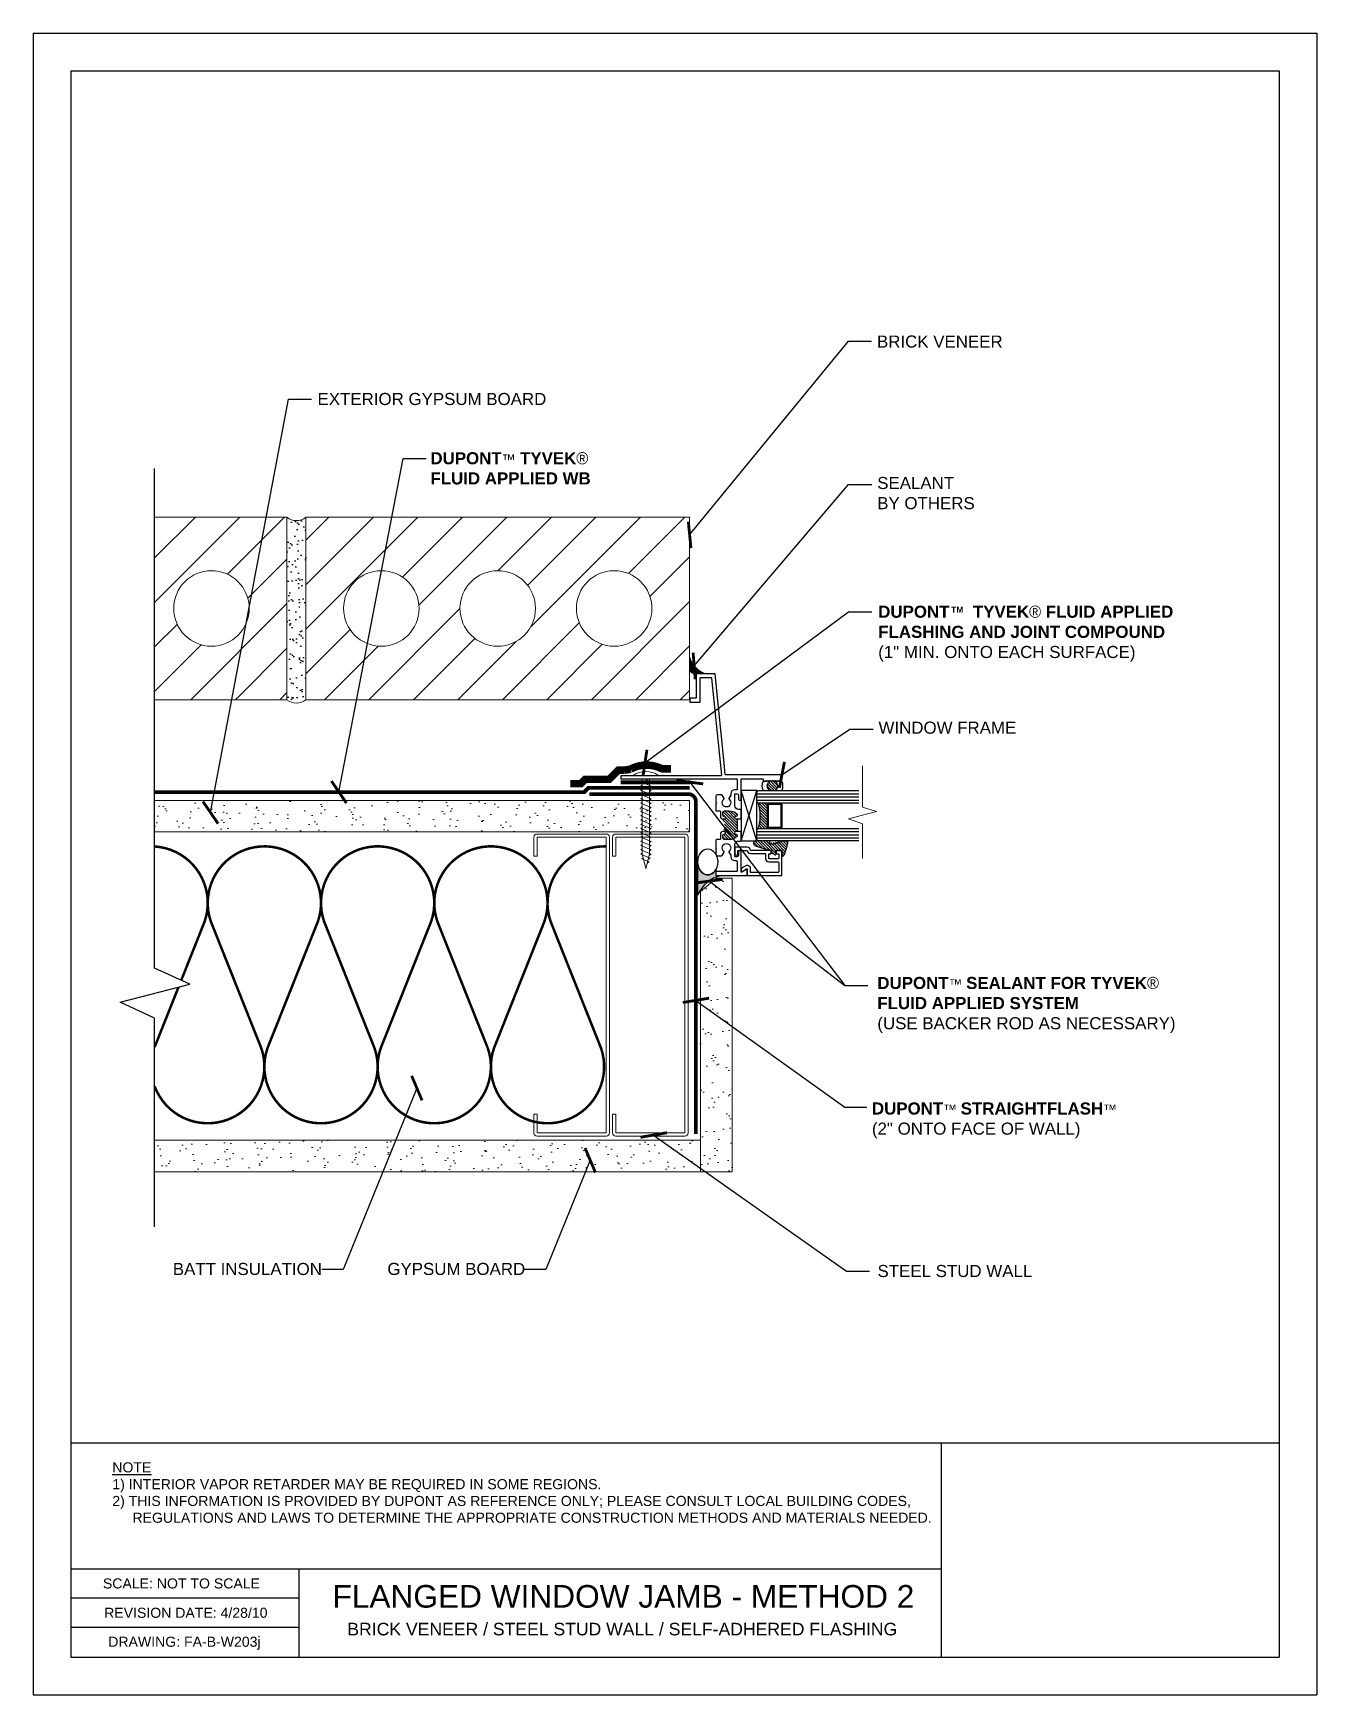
# Model space of a CAD drawing. Extents: x 431 to 456.5, y -313 to -280.
import ezdxf

# ---------------------------------------------------------------- set-up
doc = ezdxf.new("R2010")
doc.units = 0
doc.header["$LTSCALE"] = 1.5
doc.header["$MEASUREMENT"] = 0
doc.linetypes.add('DASHED2', pattern=[0.375, 0.25, -0.125])
doc.layers.get('0').update_dxf_attribs({"color": 8, "linetype": 'CONTINUOUS'})
for name, color, linetype in [('8x11-ttb$0$B', 5, 'CONTINUOUS'), ('CMU', 250, 'CONTINUOUS'), ('DuPont Self-Adhered Flashing', 252, 'CONTINUOUS'), ('Flanged Window', 250, 'CONTINUOUS'), ('INSULATION', 241, 'CONTINUOUS'), ('SEALANT', 250, 'CONTINUOUS'), ('STRUCTURE', 250, 'CONTINUOUS'), ('TEXT', 7, 'CONTINUOUS'), ('Tyvek FA Flashing and Joint Treatment', 150, 'DASHED2'), ('Tyvek FA WB', 10, 'DASHED2')]:
    doc.layers.add(name, color=color, linetype=linetype)
for name, color, linetype, lineweight in [('A-Fasteners', 8, 'CONTINUOUS', 9), ('A-Sealant', 250, 'CONTINUOUS', 15), ('brick', 250, 'CONTINUOUS', 5), ('Gyp Board', 250, 'CONTINUOUS', 20), ('Metal Stud', 250, 'CONTINUOUS', 18)]:
    doc.layers.add(name, color=color, linetype=linetype, lineweight=lineweight)
doc.layers.add('VIEWPORT', color=7, linetype='CONTINUOUS', plot=False)
doc.styles.add('DETAILS', font='sanss___.ttf', dxfattribs={"height": 1})
doc.dimstyles.new('ARCH_1_1-2_IN', dxfattribs={"dimscale": 0, "dimtxt": 0.09375, "dimasz": 0.09375, "dimexe": 0.0625, "dimexo": 0.0625, "dimgap": 0.0625, "dimtad": 1, "dimdec": 4, "dimlfac": 8, "dimzin": 3, "dimdsep": 46, "dimlunit": 4, "dimtxsty": 'Standard', "dimblk1": 'ARCHTICK', "dimblk2": 'ARCHTICK', "dimsah": 1, "dimcen": 0.0625, "dimdle": 0.0625, "dimclrd": 256, "dimclre": 256, "dimclrt": 256, "dimadec": 0, "dimazin": 0, "dimtfac": 1, "dimtdec": 4, "dimtmove": 0, "dimatfit": 3, "dimldrblk": 'ARCHTICK', "dimfxl": 1, "dimfrac": 2, "dimtolj": 1, "dimtzin": 0, "dimlwd": -1, "dimlwe": -1, "dimarcsym": 0})
pattern_1 = [(315, (440.0148717457176, -283.3892018283605), (0.02762135864009952, 0.02762135864009951), [])]

# ---------------------------------------------------------------- blocks, each defined once
blk = doc.blocks.new('*X1')
at = {"color": 0}
for p, q in [((0.140625, 0.34375), (0.140625, 0.34375)), ((0.15625, 0.375), (0.15625, 0.375)), ((0.171875, 0.34375), (0.171875, 0.34375)), ((0.1875, 0.375), (0.1875, 0.375)), ((0.203125, 0.34375), (0.203125, 0.34375)), ((0.21875, 0.375), (0.21875, 0.375)), ((0.234375, 0.34375), (0.234375, 0.34375)), ((0.25, 0.375), (0.25, 0.375)), ((0.265625, 0.34375), (0.265625, 0.34375)), ((0.28125, 0.375), (0.28125, 0.375)), ((0.296875, 0.34375), (0.296875, 0.34375)), ((0.3125, 0.375), (0.3125, 0.375)), ((0.140625, 0.28125), (0.140625, 0.28125)), ((0.140625, 0.09375), (0.140625, 0.09375)), ((0.140625, 0.03125), (0.140625, 0.03125)), ((0.15625, 0.3125), (0.15625, 0.3125)), ((0.15625, 0.0625), (0.15625, 0.0625)), ((0.15625, 0), (0.15625, 0)), ((0.171875, 0.03125), (0.171875, 0.03125)), ((0.1875, 0.3125), (0.1875, 0.3125)), ((0.1875, 0.0625), (0.1875, 0.0625)), ((0.1875, 0), (0.1875, 0)), ((0.203125, 0.03125), (0.203125, 0.03125)), ((0.21875, 0.3125), (0.21875, 0.3125)), ((0.21875, 0.0625), (0.21875, 0.0625)), ((0.21875, 0), (0.21875, 0)), ((0.234375, 0.03125), (0.234375, 0.03125)), ((0.25, 0.3125), (0.25, 0.3125)), ((0.25, 0.0625), (0.25, 0.0625)), ((0.25, 0), (0.25, 0)), ((0.265625, 0.03125), (0.265625, 0.03125)), ((0.28125, 0.3125), (0.28125, 0.3125)), ((0.28125, 0.0625), (0.28125, 0.0625)), ((0.28125, 0), (0.28125, 0)), ((0.296875, 0.28125), (0.296875, 0.28125)), ((0.296875, 0.09375), (0.296875, 0.09375)), ((0.296875, 0.03125), (0.296875, 0.03125)), ((0.3125, 0.3125), (0.3125, 0.3125)), ((0.3125, 0.25), (0.3125, 0.25)), ((0.3125, 0.125), (0.3125, 0.125)), ((0.3125, 0.0625), (0.3125, 0.0625)), ((0.3125, 0), (0.3125, 0))]:
    blk.add_line(p, q, dxfattribs=at)
blk = doc.blocks.new('_ArchTick')
at = {"color": 0, "linetype": 'ByBlock', "const_width": 0.15}
blk.add_lwpolyline([(-0.5, -0.5), (0.5, 0.5)], dxfattribs=at)
blk = doc.blocks.new('Revsion Date')
at = {"layer": 'TEXT', "insert": (0.000131622949083976, 0.2031688605532622, 2.979996827461446e-09), "char_height": 0.2, "width": 16.26451670448571, "attachment_point": 1, "style": 'DETAILS'}
blk.add_mtext('\\pi-0.033334,l0.033334,t0.1;REVISION DATE: 4/28/10', dxfattribs=at)

msp = doc.modelspace()

# ---------------------------------------------------------------- hatches: boundary and pattern name
at = {"layer": 'brick'}
h = msp.add_hatch(dxfattribs=at)
h.set_pattern_fill('_USER', color=256, scale=0.625, angle=45, style=0, pattern_type=0)
h.set_pattern_definition([(45, (327.7296564125932, -92.91536334837906), (-0.4419417382415922, 0.4419417382415922), [])])
h.paths.add_polyline_path([(443.9953514776073, -293.2651419476995), (443.9953514776073, -289.6401419476995), (436.3703514776073, -289.6401419476995), (436.3703514776073, -293.2651419476995)])
h.paths.add_polyline_path([(441.7453514776073, -291.4526419476995, -1), (443.2453514776073, -291.4526419476995, -1)], flags=16)
h.paths.add_polyline_path([(439.4328514776073, -291.4526419476995, -1), (440.9328514776073, -291.4526419476995, -1)], flags=16)
h.paths.add_polyline_path([(437.1203514776073, -291.4526419476995, -1), (438.6203514776073, -291.4526419476995, -1)], flags=16)
h.paths.add_polyline_path([(433.7453514776073, -291.4526419476996, -1), (435.2453514776073, -291.4526419476996, -1)], flags=16)
h.paths.add_polyline_path([(433.3668345524438, -289.6401419476995), (433.3668345524438, -293.2651419476995), (435.9953514776073, -293.2651419476995), (435.9953514776073, -289.6401419476995)])
at = {"layer": 'CMU'}
h = msp.add_hatch(dxfattribs=at)
h.set_pattern_fill('AR-SAND', color=256, scale=0.15, style=0)
h.set_pattern_definition([(37.50000000000001, (489.2911590799567, -208.5551270921221), (-0.009449003716441223, 0.2890235653519738), [0, -0.228, 0, -0.255, 0, -0.24375]), (7.499999999999999, (489.2911590799567, -208.5551270921221), (0.2654665057901591, 0.423321909784461), [0, -0.123, 0, -0.2055, 0, -0.07875]), (327.5, (489.1066590799567, -208.5551270921221), (0.4671212792627242, 0.0008488580305446746), [0, -0.075, 0, -0.27, 0, -0.3525]), (317.5, (489.1066590799567, -208.5551270921221), (0.450918990685844, 0.1316513347401374), [0, -0.0375, 0, -0.177, 0, -0.2025])])
h.paths.add_polyline_path([(435.9953514776073, -293.2651419476997, 0.3636398934486965), (436.3703514776073, -293.2651419476992), (436.3703514776073, -289.6401419476992, -0.3636398934486965), (435.9953514776073, -289.6401419476997)])
at = {"layer": 'Flanged Window'}
h = msp.add_hatch(dxfattribs=at)
h.set_pattern_fill('ANSI31', color=256, scale=0.3125, angle=-90.00000000000001, style=0)
h.set_pattern_definition(pattern_1)
h.paths.add_polyline_path([(445.5906348501923, -294.8837383555301, 0.5994849690439422), (445.5906348501923, -295.0712383555301), (445.690817372217, -295.0712383555301, 0.5994849690439855), (445.690817372217, -294.8837383555301)])
h = msp.add_hatch(dxfattribs=at)
h.set_pattern_fill('ANSI31', color=256, scale=0.3125, angle=-90.00000000000001, style=0)
h.set_pattern_definition(pattern_1)
h.paths.add_polyline_path([(445.359383467554, -295.8212383555301, 0.1532661169364064), (445.359383467554, -295.3212383555301), (445.5626341380568, -295.3212383555301, 0.4142135623730951), (445.5426341380568, -295.34123835553), (445.5426341380568, -295.80123835553, 0.4142135623730951), (445.5626341380568, -295.8212383555301)])
h = msp.add_hatch(dxfattribs=at)
h.set_pattern_fill('ANSI31', color=256, scale=0.3125, angle=-90.00000000000001, style=0)
h.set_pattern_definition(pattern_1)
h.paths.add_polyline_path([(444.773342691113, -295.47373835553), (444.6882661104499, -295.47373835553, 0.4142135623730782), (444.6572661104499, -295.50473835553), (444.6572661104499, -295.5351783106867), (444.6572661104499, -295.5587385314717, 0.4134367706477985), (444.682199789002, -295.5837384435009, -0.4134367706477768), (444.707133467554, -295.60873835553, -0.4142135623730014), (444.682133467554, -295.6337383555301), (444.645133467554, -295.6337383555301, -0.0235299427076355), (444.6404352883328, -295.6335171372749, -0.3828738555299172), (444.6404352883328, -295.8839595737852, -0.02352994270754205), (444.645133467554, -295.8837383555301), (444.682133467554, -295.8837383555301, -0.414213562373142), (444.707133467554, -295.9087383555301, -0.4134367706478139), (444.682199789002, -295.9337382675592, 0.4134367706477617), (444.6572661104499, -295.9587381795884), (444.6572661104499, -296.01273835553, 0.4142135623731245), (444.6882661104499, -296.0437383555301), (444.7733426911131, -296.0437383555301, 0.1770594805052711), (444.934583083239, -295.9847921069904, 0.2209495453946134), (444.938133467554, -295.977149956932), (444.938133467554, -295.95873835553, 0.4142135623731367), (444.913133467554, -295.9337383555301, -0.4142135623730951), (444.888133467554, -295.9087383555301, -0.4142135623731262), (444.913133467554, -295.8837383555301), (444.938133467554, -295.8837383555301), (444.938133467554, -295.6337383555301), (444.913133467554, -295.6337383555301, -0.4142135623732721), (444.888133467554, -295.60873835553, -0.4142135623730742), (444.913133467554, -295.58373835553, 0.4142135623731161), (444.938133467554, -295.5587383555301), (444.938133467554, -295.5403267541282, 0.2209495453946811), (444.934583083239, -295.5326846040697, 0.1770594805052991)])
h = msp.add_hatch(dxfattribs=at)
h.set_pattern_fill('ANSI31', color=256, scale=0.3125, angle=-90.00000000000001, style=0)
h.set_pattern_definition(pattern_1)
edge = h.paths.add_edge_path()
edge.add_ellipse((445.6956475785345, -296.1028452468615), major_axis=(-0.1394281120501379, -0.03159978577966091), ratio=0.1315504041792656, start_angle=43.23255510832654, end_angle=180.0222035758548)
edge.add_arc((445.5955229698013, -296.1226807930391), 0.01581211163489992, 131.5153182105293, 277.1039484910742, ccw=False)
edge.add_arc((445.569745834349, -296.0940031559282), 0.02274858542222976, 312.2539258486913, 394.0602292989347)
edge.add_arc((445.5739244450517, -296.0866482925696), 0.01562499999999937, 20.16295508255612, 80.38761896200008)
edge.add_line((445.5765335357796, -296.0712426679288), (445.3041748022106, -296.0712426679288))
edge.add_line((445.3041748022106, -296.0712426679288), (445.2974051374348, -296.0719185019324))
edge.add_ellipse((445.2985371837681, -296.1176069530235), major_axis=(-0.001132046333257507, 0.04568845109110958), ratio=0.6211639215728223, start_angle=-2.228932720769633e-11, end_angle=153.240306021906)
edge.add_line((445.2867699018676, -296.1587189072208), (445.5026828699289, -296.2353217356608))
edge.add_ellipse((445.5265977630227, -296.2262838963474), major_axis=(-0.04675090711238047, 0.008507034838835905), ratio=0.3124151545627992, start_angle=62.54228582398135, end_angle=105.8208557421258)
edge.add_line((445.5367864363772, -296.2426555843389), (445.6129152002659, -296.2590267998029))
edge.add_arc((445.563484137493, -296.2975324182695), 0.0626586994786155, 0.4556110642818112, 37.9177399520741, ccw=False)
edge.add_arc((445.6461734884762, -296.2944433343988), 0.02019947474510423, 187.3691930734962, 230.7733178533416)
edge.add_line((445.6333995402377, -296.3100908590075), (445.6954884826068, -296.3494294543754))
edge.add_arc((445.6954884826069, -296.3338044543754), 0.01562499999999938, 270.0000000000065, 368.9185654660081)
edge.add_line((445.7109245714089, -296.3313821027295), (445.6995247470851, -296.2587383555301))
edge.add_line((445.6995247470851, -296.2587383555301), (445.8295125231189, -296.2587383555301))
edge.add_line((445.829512523119, -296.2587383555301), (445.8295125231188, -296.3601477174066))
edge.add_arc((445.8451375231188, -296.3601477174066), 0.01562500000000029, 179.9999999999153, 322.8133697693374)
edge.add_ellipse((445.8983297881633, -296.220415014835), major_axis=(-0.04074428102226008, -0.1491766593049794), ratio=0.0914005455359898, start_angle=-1.017777498068325e-12, end_angle=179.999999999999)
edge.add_line((445.9390740691855, -296.0712383555301), (445.8350740691855, -296.0712383555301))
at = {"layer": 'Gyp Board'}
h = msp.add_hatch(dxfattribs=at)
h.set_pattern_fill('AR-SAND,_O', color=256, scale=0.25, angle=90)
h.set_pattern_definition([(52.49999999999999, (-118.97298343527, -2077.414916806772), (0.4817059422532897, -0.01574833952740207), [0, -0.38, 0, -0.425, 0, -0.40625]), (82.49999999999999, (-118.97298343527, -2077.414916806772), (0.7055365163074351, 0.4424441763169317), [0, -0.205, 0, -0.3425, 0, -0.13125]), (122.5, (-118.97298343527, -2077.722416806771), (0.001414763384241117, 0.7785354654378738), [0, -0.125, 0, -0.45, 0, -0.5875]), (132.5, (-118.97298343527, -2077.722416806771), (0.2194188912335623, 0.7515316511430734), [0, -0.0625, 0, -0.295, 0, -0.3375])])
edge = h.paths.add_edge_path()
edge.add_line((433.3668345524438, -295.2651419476995), (443.9953514776073, -295.2651419476996))
edge.add_line((443.9953514776073, -295.2651419476996), (443.9953514776073, -295.8901419476996))
edge.add_line((443.9953514776073, -295.8901419476996), (433.3668345524438, -295.8901419476995))
h = msp.add_hatch(dxfattribs=at)
h.set_pattern_fill('AR-SAND,_O', color=256, scale=0.25, angle=-1.272221872585407e-14)
h.set_pattern_definition([(37.49999999999999, (0, -315.0262882747649), (-0.01574833952740193, 0.4817059422532897), [0, -0.38, 0, -0.425, 0, -0.40625]), (7.499999999999987, (0, -315.0262882747649), (0.4424441763169319, 0.705536516307435), [0, -0.205, 0, -0.3425, 0, -0.13125]), (327.5, (-0.3075, -315.0262882747649), (0.7785354654378738, 0.001414763384240952), [0, -0.125, 0, -0.45, 0, -0.5875]), (317.5, (-0.3075, -315.0262882747649), (0.7515316511430733, 0.2194188912335621), [0, -0.0625, 0, -0.295, 0, -0.3375])])
h.paths.add_polyline_path([(444.2141014776065, -302.6401419476996), (444.8391014776064, -302.6401419476996), (444.8391014776064, -296.8077117036309), (444.5316034648476, -296.8077117036309), (444.2141014776064, -297.0767184677724)])
h = msp.add_hatch(dxfattribs=at)
h.set_pattern_fill('AR-SAND,_O', color=256, scale=0.25, angle=90)
h.set_pattern_definition([(307.5, (-118.9104834352697, 1479.509632911372), (0.4817059422532897, 0.01574833952740201), [0, -0.3799999999999987, 0, -0.4249999999999987, 0, -0.4062499999999987]), (277.5, (-118.9104834352697, 1479.509632911372), (0.7055365163074351, -0.4424441763169318), [0, -0.205, 0, -0.3425, 0, -0.13125]), (237.5, (-118.9104834352697, 1479.817132911372), (0.001414763384241021, -0.7785354654378738), [0, -0.1249999999999999, 0, -0.4499999999999998, 0, -0.5874999999999996]), (227.5, (-118.9104834352697, 1479.817132911372), (0.2194188912335622, -0.7515316511430734), [0, -0.0625, 0, -0.295, 0, -0.3375])])
edge = h.paths.add_edge_path()
edge.add_line((433.3668342658086, -302.6401419476994), (444.2141014776065, -302.6401419476996))
edge.add_line((444.2141014776065, -302.6401419476996), (444.2141014776064, -302.0151419476996))
edge.add_line((444.2141014776064, -302.0151419476996), (433.3668337190025, -302.0151419476994))
at = {"layer": 'SEALANT', "linetype": 'Continuous'}
msp.add_hatch(color=256, dxfattribs=at).paths.add_polyline_path([(444.0016195922406, -292.4227554023018), (444.0016195922406, -292.7122712364391), (444.0395696978296, -292.7489807670617), (444.3159753966316, -292.7489807670617, -0.2624934133142667)])
h = msp.add_hatch(color=256, dxfattribs=at)
edge = h.paths.add_edge_path()
edge.add_arc((444.7587358226056, -297.3913602564442), 0.6479726620635412, 102.496413284636, 157.693408021942)
edge.add_line((444.159253510981, -297.1454140655183), (444.1590892860031, -296.532244914028))
edge.add_arc((444.4467573227103, -296.4913874070227), 0.2905550468011815, 188.0836561019345, 233.921767275749)
edge.add_arc((444.3533374149316, -296.567389565552), 0.1768089346827076, 243.9361917309574, 336.1224188681145)
edge.add_line((444.5150136990546, -296.6389589621949), (444.516133467554, -296.7587383555301))
edge.add_line((444.516133467554, -296.7587383555301), (444.6185284716375, -296.7587383555301))

# ---------------------------------------------------------------- linework, layer by layer
at = {"layer": '8x11-ttb$0$B', "color": 7}
for p, q in [((431.704338062636, -280.7784869836718, 2.979996827461446e-09), (431.704338062636, -312.2784869836718, 2.979996827461446e-09)), ((431.704338062636, -280.7784869836718, 2.979996827461446e-09), (455.704338062636, -280.7784869836718, 2.979996827461446e-09)), ((455.704338062636, -280.7784869836718, 2.979996827461446e-09), (455.704338062636, -312.2784869836718, 2.979996827461446e-09)), ((431.704338062636, -310.5278207188284, 2.979996827461446e-09), (448.992885075475, -310.5278207188284, 2.979996827461446e-09)), ((431.704338062636, -312.2784869836718, 2.979996827461446e-09), (455.704338062636, -312.2784869836718, 2.979996827461446e-09))]:
    msp.add_line(p, q, dxfattribs=at)
at = {"layer": '8x11-ttb$0$B', "color": 7, "elevation": 2.979996827461446e-09}
for points in [[(455.704338062636, -308.0331666704011), (431.704338062636, -308.0331666704011)], [(448.992885075475, -308.0331666704011), (448.992885075475, -312.2784869836718)], [(436.2308883413559, -310.5278207188284), (436.2308883413559, -312.2784869836718)], [(436.2308883413559, -311.1114207188284), (431.704338062636, -311.1114207188284)], [(436.2308883413559, -311.6950207188283), (431.704338062636, -311.6950207188283)]]:
    msp.add_lwpolyline(points, dxfattribs=at)
at = {"layer": 'A-Fasteners'}
for p, q in [((443.0250812442891, -294.8976337605113), (443.054347601711, -294.8779194050426)), ((443.0250812442891, -294.8976337605113), (443.2298236759298, -294.9820072346324)), ((443.0250812442891, -294.9820072346324), (443.054347601711, -294.9623005085582)), ((443.0250812442891, -294.9820072346324), (443.2298236759298, -295.0663807087535)), ((443.0547901065938, -296.3341495686168), (443.0547901065934, -294.83673835553)), ((443.0820536164236, -294.83673835553), (443.2298236759298, -294.8976337605113)), ((443.2001605899919, -294.83673835553), (443.2001605899923, -296.3341495686168)), ((443.2005573185079, -294.9173862629527), (443.2298236759298, -294.8976337605113)), ((443.2005573185079, -295.0017597370738), (443.2298236759298, -294.9820072346324)), ((443.0250812442891, -295.0663807087535), (443.054347601711, -295.0466739826793)), ((443.0250812442891, -295.0663807087535), (443.2298236759298, -295.1507618122691)), ((443.0250812442891, -295.1507618122691), (443.054347601711, -295.1310474568004)), ((443.0250812442891, -295.1507618122691), (443.2298236759298, -295.2351276569957)), ((443.0250812442891, -295.2351429157848), (443.054347601711, -295.215428560316)), ((443.0250812442891, -295.2351429157848), (443.2298236759298, -295.3195087605113)), ((443.0250812442891, -295.3195240193004), (443.054347601711, -295.2998096638316)), ((443.0250812442891, -295.3195240193004), (443.2298236759298, -295.403889864027)), ((443.2005573185079, -295.0861332111949), (443.2298236759298, -295.0663807087535)), ((443.2005573185079, -295.170506685316), (443.2298236759298, -295.1507541828746)), ((443.2005573185079, -295.2548877888316), (443.2298236759298, -295.2351276569957)), ((443.2005573185079, -295.3392612629527), (443.2298236759298, -295.3195087605113)), ((443.0250812442891, -295.403889864027), (443.054347601711, -295.3841755085582)), ((443.0250812442891, -295.403889864027), (443.2298236759298, -295.488263338148)), ((443.0250812442891, -295.488263338148), (443.054347601711, -295.4685489826793)), ((443.0250812442891, -295.488263338148), (443.2298236759298, -295.5726368122691)), ((443.0250812442891, -295.5726368122691), (443.054347601711, -295.5529224568004)), ((443.0250812442891, -295.5726368122691), (443.2298236759298, -295.6570102863902)), ((443.0250812442891, -295.6570102863902), (443.054347601711, -295.637303560316)), ((443.0250812442891, -295.6570102863902), (443.2298236759298, -295.7413837605113)), ((443.2005573185079, -295.4236423664684), (443.2298236759298, -295.403889864027)), ((443.2005573185079, -295.5080158405895), (443.2298236759298, -295.488263338148)), ((443.2005573185079, -295.5923893147105), (443.2298236759298, -295.5726368122691)), ((443.2005573185079, -295.6767627888316), (443.2298236759298, -295.6570102863902)), ((443.0250812442891, -295.7413837605113), (443.054347601711, -295.7216770344371)), ((443.0250812442891, -295.7413837605113), (443.2298236759298, -295.825764864027)), ((443.0250812442891, -295.825764864027), (443.054347601711, -295.8060505085582)), ((443.0250812442891, -295.825764864027), (443.2298236759298, -295.9101307087535)), ((443.0250812442891, -295.9101459675426), (443.054347601711, -295.8904316120738)), ((443.0250812442891, -295.9101459675426), (443.2298236759298, -295.9945118122691)), ((443.0250812442891, -295.9945270710582), (443.054347601711, -295.9748127155895)), ((443.0250812442891, -295.9945270710582), (443.2298236759298, -296.0788929157848)), ((443.2005573185079, -295.7611438923473), (443.2298236759298, -295.7413837605113)), ((443.2005573185079, -295.8455173664684), (443.2298236759298, -295.825764864027)), ((443.2005573185079, -295.9298908405895), (443.2298236759298, -295.9101307087535)), ((443.2005573185079, -296.0142719441051), (443.2298236759298, -295.9945118122691)), ((443.0250812442891, -296.0789081745738), (443.054347601711, -296.0591938191051)), ((443.0250812442891, -296.0789081745738), (443.2298236759298, -296.1632740193004)), ((443.0250812442891, -296.1632892780895), (443.054347601711, -296.1435749226207)), ((443.0250812442891, -296.1632892780895), (443.2298236759298, -296.247655122816)), ((443.0250812442891, -296.2476703816051), (443.054347601711, -296.2279560261363)), ((443.0250812442891, -296.2476703816051), (443.2298236759298, -296.3320362263316)), ((443.0250812442891, -296.3320514851207), (443.054347601711, -296.312337129652)), ((443.0250812442891, -296.3320514851207), (443.213486869406, -296.4096856110166)), ((443.0547901065938, -296.3341495686168), (443.127475348293, -296.6158404403322)), ((443.127475348293, -296.6158404403322), (443.2001605899923, -296.3341495686168)), ((443.1945627973186, -296.3558437538611), (443.2298236759298, -296.3320362263316)), ((443.2005573185079, -296.0986454182262), (443.2298236759298, -296.0788929157848)), ((443.2005573185079, -296.1830341511363), (443.2298236759298, -296.1632740193004)), ((443.2005573185079, -296.267415254652), (443.2298236759298, -296.247655122816)), ((443.0450023135664, -296.4246412331463), (443.0742686709883, -296.4049268776776)), ((443.0450023135664, -296.4246412331463), (443.1934115377687, -296.4857945049166)), ((443.1536710051797, -296.5126266163361), (443.1934115377687, -296.4857945049166)), ((443.173746336817, -296.4365177224361), (443.213486869406, -296.4096856110166))]:
    msp.add_line(p, q, dxfattribs=at)
msp.add_lwpolyline([(442.8749347599141, -294.7681769360956), (443.3749347599141, -294.7681769360956)], dxfattribs=at)
msp.add_arc((443.1249347599141, -295.1337338853822), 0.4428677942363103, 55.63224524558714, 124.3677547544128, dxfattribs=at)
at = {"layer": 'A-Sealant'}
for p, q in [((447.4309954847753, -294.5794122240097), (447.4309954847753, -295.3994928633748)), ((447.7100589945011, -295.4829356636586), (447.1519319750495, -295.6307850033634)), ((447.1519319750495, -295.6307850033634), (447.4309954847753, -295.731610234872)), ((447.4309954847753, -295.3994928633748), (447.7100589945011, -295.4829356636586)), ((447.4309954847753, -295.731610234872), (447.4309954847753, -296.4193145121308))]:
    msp.add_line(p, q, dxfattribs=at)
msp.add_arc((444.4480881117326, -292.307103173897), 0.4612044848355011, 194.5225655616657, 253.354368913411, dxfattribs=at)
at = {"layer": 'brick', "linetype": 'Continuous', "elevation": 2.979996827461446e-09}
msp.add_lwpolyline([(433.3668345524438, -289.6401419476995), (435.9953514776073, -289.6401419476995), (435.9953514776073, -293.2651419476995), (433.3668345524438, -293.2651419476995)], dxfattribs=at)
msp.add_lwpolyline([(443.9953514776073, -289.6401419476995), (436.3703514776073, -289.6401419476995), (436.3703514776073, -293.2651419476995), (443.9953514776073, -293.2651419476995)], close=True, dxfattribs=at)
at = {"layer": 'brick', "linetype": 'Continuous'}
for centre in [(434.4953514776073, -291.4526419476996, 2.979996827461526e-09), (437.8703514776073, -291.4526419476995, 2.979996827461486e-09), (440.1828514776073, -291.4526419476995, 2.979996827461486e-09), (442.4953514776073, -291.4526419476995, 2.979996827461486e-09)]:
    msp.add_circle(centre, 0.75, dxfattribs=at)
for centre in [(436.1828514776071, -289.4164231902678, 2.979996827461486e-09), (436.1828514776071, -293.0414231902678, 2.979996827461486e-09)]:
    msp.add_arc(centre, 0.2919012374533256, 230.0334297092278, 309.9665702907722, dxfattribs=at)
at = {"layer": 'DuPont Self-Adhered Flashing', "const_width": 0.075, "elevation": 2.979996827461446e-09}
msp.add_lwpolyline([(444.1198382635197, -301.8901419476996), (444.1198382635197, -295.2906551617857, 0.4142135623730125), (443.9698382635197, -295.1406551617857), (442.0019222009112, -295.1406551617851)], format="xyb", dxfattribs=at)
at = {"layer": 'Flanged Window'}
for p, q in [((445.328133467554, -295.1337383555301), (447.359383467554, -295.1337383555301)), ((445.328133467554, -295.1962383555301), (447.359383467554, -295.1962383555301)), ((445.328133467554, -295.2587383555301), (447.359383467554, -295.2587383555301)), ((445.328133467554, -295.8837383555301), (447.359383467554, -295.8837383555301)), ((445.328133467554, -295.9462383555301), (447.359383467554, -295.9462383555301)), ((445.328133467554, -296.0087383555301), (447.359383467554, -296.0087383555301))]:
    msp.add_line(p, q, dxfattribs=at)
for points in [[(444.6798415991241, -294.5258196712311), (444.5030681287027, -292.7580849670162, 0.3853135861201285), (444.4931177568006, -292.7490800042064), (444.1271676324217, -292.7490800042064), (444.1271676324217, -293.2330800042064), (444.0021676324217, -293.2330800042064), (444.0021676324217, -293.3110800042064), (444.2051676324217, -293.3110800042064), (444.2051676324217, -292.8270800042064), (444.4225287269558, -292.8270800042064, -0.3853135861201833), (444.4324790988579, -292.8360849670162), (444.6061953610837, -294.5732475892743)], [(444.6061953610837, -294.5732475892743), (444.6252449339902, -294.7637433183398, -0.4437164408394605), (444.6152945620881, -294.7747383555301), (443.525133467554, -294.7747383555301), (443.525133467554, -294.7747383555301), (443.505133467554, -294.7747383555301), (442.6271696646181, -294.7747383555301), (442.6271696646181, -294.83673835553), (444.928133467554, -294.83673835553, -0.414213562373043), (444.938133467554, -294.8467383555301), (444.938133467554, -295.04573835553, -0.414213562373043), (444.928133467554, -295.05573835553), (444.891133467554, -295.05573835553, 0.414213562373095), (444.813133467554, -295.1337383555301), (444.813133467554, -295.1581024941548, -0.1316524975874107), (444.8117937215919, -295.1631024941548), (444.7748723406031, -295.2270522019129, 0.3839683852959944), (444.7776576855694, -295.2401445095813, -3.079589394164548), (444.6766092495386, -295.2401445095813, 0.3839683852958766), (444.6793945945049, -295.2270522019129), (444.6399535769064, -295.15873835553, 0.2679491924311631), (444.6312933228685, -295.15373835553), (444.547133467554, -295.15373835553, 0.4142135623730867), (444.516133467554, -295.18473835553), (444.516133467554, -295.2947383555301), (444.531133467554, -295.30973835553), (444.516133467554, -295.32473835553), (444.516133467554, -295.46373835553, 0.414213562373043), (444.526133467554, -295.47373835553), (444.597133467554, -295.47373835553, -0.414213562373095), (444.607133467554, -295.48373835553), (444.607133467554, -295.58373835553, 0.4142135623731003), (444.657133467554, -295.6337383555301), (444.682133467554, -295.6337383555301, 0.4142135623731159), (444.707133467554, -295.60873835553)], [(444.707133467554, -295.60873835553, 0.4142135623734279), (444.682133467554, -295.58373835553, -0.4142135623731054), (444.657133467554, -295.5587383555301), (444.657133467554, -295.50473835553, -0.4142135623730949), (444.688133467554, -295.47373835553), (444.7733426911131, -295.47373835553, -0.1770594805052748), (444.934583083239, -295.5326846040697, -0.2209495453948463), (444.938133467554, -295.5403267541282), (444.938133467554, -295.5587383555301, -0.4142135623730846), (444.913133467554, -295.58373835553, 0.4142135623731262), (444.888133467554, -295.60873835553, 0.4142135623731367), (444.913133467554, -295.6337383555301), (445.016133467554, -295.6337383555301), (445.016133467554, -295.4557383555301, 0.414213562373095), (445.006133467554, -295.44573835553), (444.971133467554, -295.44573835553, -0.4142135623730919), (444.891133467554, -295.3657383555301), (444.891133467554, -295.14373835553, -0.4142135623731211), (444.901133467554, -295.1337383555301), (444.935133467554, -295.1337383555301, -0.414213562373095), (444.966133467554, -295.1647383555301), (444.966133467554, -295.24373835553, 0.414213562373095), (444.981133467554, -295.2587383555301), (445.006133467554, -295.2587383555301, 0.414213562373095), (445.016133467554, -295.24873835553), (445.016133467554, -294.8467383555301, -0.414213562373069), (445.026133467554, -294.83673835553), (445.443133467554, -294.83673835553, -0.4142135623730691), (445.453133467554, -294.8467383555301), (445.453133467554, -294.87373835553, 0.414213562373069), (445.463133467554, -294.8837383555301), (445.521133467554, -294.8837383555301), (445.536133467554, -294.86873835553), (445.551133467554, -294.8837383555301), (445.566133467554, -294.86873835553), (445.581133467554, -294.8837383555301), (445.596133467554, -294.86873835553), (445.611133467554, -294.8837383555301), (445.626133467554, -294.86873835553), (445.641133467554, -294.8837383555301), (445.656133467554, -294.86873835553), (445.671133467554, -294.8837383555301), (445.686133467554, -294.86873835553), (445.701133467554, -294.8837383555301), (445.716133467554, -294.86873835553), (445.731133467554, -294.8837383555301), (445.746133467554, -294.86873835553), (445.761133467554, -294.8837383555301), (445.828133467554, -294.8837383555301), (445.828133467554, -294.7587383555301), (444.7121833431751, -294.7587383555301, -0.3853135861201812), (444.702232971273, -294.7497333927203), (444.6798415991241, -294.5258196712311)], [(445.5848635172223, -296.1110017971459, 0.3759352725590049), (445.5885918838194, -296.0812624904012, 0.2690001309312399), (445.5765335357796, -296.0712426679288), (445.3041748022106, -296.0712426679288), (445.2974051374348, -296.0719185019324)], [(445.5367864363772, -296.2426555843389), (445.6129152002659, -296.2590267998029, -0.1498724098849271), (445.6260033876895, -296.2933543834192, 0.2394494977625325), (445.6333995402377, -296.3100908590075), (445.6954884826069, -296.3494294543754, 0.4605755436542983), (445.7109245714089, -296.3313821027295), (445.6995247470851, -296.2587383555301), (445.829512523119, -296.2587383555301), (445.8295125231188, -296.3601477174066, 0.7186613578343546), (445.857585507141, -296.36959167414, 0.7186613578343546)], [(445.5850423818533, -296.1108410231672, 0.7233421614621514), (445.5969105775744, -296.1384319015405, 0.7233421614621514)]]:
    msp.add_lwpolyline(points, format="xyb", dxfattribs=at)
for points in [[(445.4528187548552, -294.8837383555301, 0.2248757870346306), (445.4528187548552, -295.0712383555301), (445.828633467554, -295.0712383555301, 0.2248757870346306), (445.828633467554, -294.8837383555301)], [(445.828133467554, -295.34123835553), (445.828133467554, -295.80123835553, -0.414213562373095), (445.808133467554, -295.8212383555301), (445.5626341380568, -295.8212383555301, -0.414213562373095), (445.5426341380568, -295.80123835553), (445.5426341380568, -295.34123835553, -0.414213562373095), (445.5626341380568, -295.3212383555301), (445.808133467554, -295.3212383555301, -0.414213562373095)], [(444.688133467554, -296.0437383555301, -0.4142135623730971), (444.657133467554, -296.01273835553), (444.657133467554, -295.95873835553, -0.4142135623730742), (444.682133467554, -295.9337383555301, 0.4142135623731262), (444.707133467554, -295.9087383555301, 0.4142135623731158), (444.682133467554, -295.8837383555301), (444.657133467554, -295.8837383555301, 0.414213562373095), (444.607133467554, -295.9337383555301), (444.607133467554, -296.0337383555301, -0.414213562373095), (444.597133467554, -296.0437383555301), (444.526133467554, -296.0437383555301, 0.414213562373069), (444.516133467554, -296.0537383555301), (444.516133467554, -296.1927383555301), (444.531133467554, -296.2077383555301), (444.516133467554, -296.2227383555301), (444.516133467554, -296.3327383555301, 0.4142135623730781), (444.547133467554, -296.36373835553), (444.6312933228685, -296.36373835553, 0.2679491924311262), (444.6399535769064, -296.35873835553), (444.6793945945049, -296.2904245091472, 0.3839683852957627), (444.6766092495386, -296.2773322014788, -3.079589394164483), (444.7776576855694, -296.2773322014788, 0.3839683852958816), (444.7748723406031, -296.2904245091472), (444.8117937215919, -296.3543742169053, -0.1316524975871217), (444.813133467554, -296.3593742169053), (444.813133467554, -296.3837383555301, 0.414213562373095), (444.891133467554, -296.4617383555301), (444.928133467554, -296.4617383555301, -0.414213562373095), (444.938133467554, -296.4717383555301), (444.938133467554, -296.67073835553, -0.414213562373095), (444.928133467554, -296.68073835553), (444.516133467554, -296.68073835553), (444.516133467554, -296.7587383555301), (445.016133467554, -296.7587383555301), (445.141133467554, -296.7587383555301), (445.141133467554, -296.64373835553, 0.4142135623731211), (445.131133467554, -296.6337383555301, 0.1316524975875016), (445.126133467554, -296.6350781014922), (445.031133467554, -296.6899263770652, -0.5773502691895228), (445.016133467554, -296.6812661230274), (445.016133467554, -296.26873835553, 0.4142135623731211), (445.006133467554, -296.2587383555301), (444.981133467554, -296.2587383555301, 0.4142135623730951), (444.966133467554, -296.27373835553), (444.966133467554, -296.3527383555301, -0.414213562373095), (444.935133467554, -296.3837383555301), (444.901133467554, -296.3837383555301, -0.4142135623731211), (444.891133467554, -296.3737383555301), (444.891133467554, -296.15173835553, -0.414213562373095), (444.971133467554, -296.07173835553), (445.006133467554, -296.07173835553, 0.4142135623731211), (445.016133467554, -296.0617383555301), (445.016133467554, -295.8837383555301), (444.913133467554, -295.8837383555301, 0.4142135623731262), (444.888133467554, -295.9087383555301, 0.4142135623731054), (444.913133467554, -295.9337383555301, -0.414213562373095), (444.938133467554, -295.95873835553), (444.938133467554, -295.977149956932, -0.2209495453947372), (444.934583083239, -295.9847921069904, -0.1770594805052818), (444.7733426911131, -296.0437383555301)], [(445.6161334675541, -296.26873835553, 0.414213562373043), (445.606133467554, -296.2587383555301), (445.203133467554, -296.2587383555301, 0.4142135623731203), (445.141133467554, -296.19673835553), (444.901133467554, -296.19673835553, 0.414213562373095), (444.891133467554, -296.2067383555301), (444.891133467554, -296.3254332889895, 0.8808085980802648), (444.953133467554, -296.3254332889895), (444.953133467554, -296.26873835553, -0.414213562373147), (444.963133467554, -296.2587383555301), (445.141133467554, -296.2587383555301), (445.141133467554, -296.2587383555301, 0.4142135623731286), (445.203133467554, -296.3207383555301), (445.494133467554, -296.3207383555301, -0.414213562373147), (445.504133467554, -296.3307383555301), (445.504133467554, -296.4237383555301, 0.414213562373095), (445.566133467554, -296.4857383555301), (445.756133467554, -296.4857383555301, -0.414213562373043), (445.766133467554, -296.4957383555301), (445.766133467554, -296.6867383555301, -0.414213562372991), (445.756133467554, -296.69673835553), (445.213133467554, -296.69673835553, -0.414213562373095), (445.203133467554, -296.6867383555301), (445.203133467554, -296.61873835553, 0.5790003334591378), (445.1098682442722, -296.5651987831267), (445.0260906896053, -296.614121922313, 0.2666241783613936), (445.021133467554, -296.6227573372167), (445.021133467554, -296.6713942590879, 0.5790003334591738), (445.0361762455027, -296.6800296739917), (445.1260906896053, -296.6275228076695, -0.5790003334590714), (445.141133467554, -296.6361582225733), (445.141133467554, -296.7587383555301), (445.828133467554, -296.7587383555301), (445.828133467554, -296.2587383555301), (445.726133467554, -296.2587383555301, 0.414213562373043), (445.716133467554, -296.26873835553), (445.716133467554, -296.3137383555301, 0.414213562373095), (445.726133467554, -296.3237383555301), (445.756133467554, -296.3237383555301, -0.414213562372991), (445.766133467554, -296.33373835553), (445.766133467554, -296.4137383555301, -0.414213562373043), (445.756133467554, -296.4237383555301), (445.606133467554, -296.4237383555301), (445.576133467554, -296.4237383555301, -0.414213562373147), (445.566133467554, -296.4137383555301), (445.566133467554, -296.33373835553, -0.414213562373095), (445.576133467554, -296.3237383555301), (445.606133467554, -296.3237383555301, 0.414213562373095), (445.6161334675541, -296.3137383555301)]]:
    msp.add_lwpolyline(points, format="xyb", close=True, dxfattribs=at)
for points in [[(445.016133467554, -295.0712383555301), (445.016133467554, -296.0712383555301), (445.328133467554, -296.0712383555301), (445.328133467554, -295.0712383555301)], [(445.808133467554, -295.34123835553), (445.808133467554, -295.80123835553), (445.5626341380568, -295.80123835553), (445.5626341380568, -295.34123835553)]]:
    msp.add_lwpolyline(points, close=True, dxfattribs=at)
for points in [[(445.328133467554, -296.0712383555301), (445.016133467554, -295.0712383555301)], [(445.016133467554, -296.0712383555301), (445.328133467554, -295.0712383555301)], [(447.359383467554, -295.3212383555301), (445.359383467554, -295.3212383555301), (445.328133467554, -295.2899883555301), (445.328133467554, -295.1024883555301), (445.359383467554, -295.0712383555301), (447.359383467554, -295.0712383555301)], [(444.938133467554, -295.6337383555301), (444.938133467554, -295.8837383555301)], [(447.359383467554, -296.0712383555301), (445.359383467554, -296.0712383555301), (445.328133467554, -296.0399883555301), (445.328133467554, -295.8524883555301), (445.359383467554, -295.8212383555301), (447.359383467554, -295.8212383555301)], [(445.2867699018676, -296.1587189072208), (445.502682869929, -296.2353217356608)], [(445.8350740691855, -296.0712383555301), (445.9390740691855, -296.0712383555301)]]:
    msp.add_lwpolyline(points, dxfattribs=at)
for centre, radius, start, end in [((445.6407261112046, -294.9774883555301), 0.10629297686022, 118.1158925318125, 241.884107468181), ((445.6407261112046, -294.9774883555301), 0.1062929768602179, 298.115892531819, 61.88410746818744), ((444.5629668190814, -295.5712383555301), 0.8347331777067148, 342.5726116454456, 17.42738835455101)]:
    msp.add_arc(centre, radius, start, end, dxfattribs=at)
at = {"layer": 'Flanged Window', "extrusion": (0, 0, -1)}
for centre, major_axis, ratio, start_param, end_param in [((445.2985371837681, -296.1176069530235), (-0.001132046333257507, 0.04568845109110958), 0.6211639215728223, 3.608637420333633, 6.283185307179975), ((445.5265977630227, -296.2262838963474), (-0.04675090711238047, 0.008507034838835905), 0.3124151545627992, 4.436262957201544, 5.191616497827737), ((445.6956475785345, -296.1028452468615), (-0.1394281120501379, -0.03159978577966091), 0.1315504041792656, 3.14120512808541, 5.529979865740398), ((445.8983297881633, -296.220415014835), (-0.04074428102226008, -0.1491766593049794), 0.0914005455359898, 3.141592653589811, 6.283185307179604)]:
    msp.add_ellipse(centre, major_axis=major_axis, ratio=ratio, start_param=start_param, end_param=end_param, dxfattribs=at)
at = {"layer": 'Gyp Board', "elevation": 2.979996827461446e-09}
for points in [[(433.3668345524438, -295.2651419476995), (443.9953514776073, -295.2651419476996), (443.9953514776073, -295.8901419476996), (433.3668345524438, -295.8901419476995)], [(444.2141014776065, -302.6401419476996), (444.8391014776064, -302.6401419476996), (444.8391014776064, -296.8077117036309), (444.5316034648476, -296.8077117036309), (444.2141014776064, -297.0767184677724)], [(444.2141014776064, -297.0767184677724), (444.2141014776065, -302.6401419476996)], [(433.3668342658086, -302.6401419476994), (444.2141014776065, -302.6401419476996), (444.2141014776064, -302.0151419476996), (433.3668337190025, -302.0151419476994)]]:
    msp.add_lwpolyline(points, dxfattribs=at)
at = {"layer": 'INSULATION', "color": 253, "const_width": 0.05, "elevation": 2.979996827461446e-09}
for points in [[(433.3668327822438, -300.9444255975858, 0.988981793712645), (435.4846369124303, -300.1849624422382), (434.4834182471908, -297.6709612109785, -0.5275875311540644), (435.5891014776045, -296.1787676871369)], [(433.3668345524438, -296.1801608960802, -0.4959173986660426), (434.3596369124317, -297.6709612109776), (433.8944905440487, -298.8389164074093)], [(435.5891014776045, -296.1787676871369, -0.5036295496547037), (436.6096369124339, -297.6709612109776), (435.608418247193, -300.1849624422408, 1.404370499403762), (437.7346369124327, -300.184962442238), (436.733418247193, -297.6709612109781, -1.404370499398822), (438.8596369124341, -297.6709612109781), (437.8584182471932, -300.1849624422417, 1.404370499403763), (439.9846369124327, -300.1849624422387), (438.9834182471932, -297.670961210979, -1.404370499398822), (441.1096369124341, -297.6709612109781), (440.1084182471932, -300.1849624422417, 1.404370499403762), (442.2346369124327, -300.1849624422387), (441.2334182471932, -297.670961210979, -0.5275875311540644), (442.3391014776068, -296.1787676871374)]]:
    msp.add_lwpolyline(points, format="xyb", dxfattribs=at)
msp.add_lwpolyline([(433.8399289973931, -298.9759172447227), (433.3668320993138, -300.1638357540049)], dxfattribs=at)
at = {"layer": 'Metal Stud', "elevation": 2.979996827461446e-09}
for points in [[(440.9641014776073, -301.4959095385186), (440.9016014776068, -301.4959095385186), (440.9016014776068, -301.8709095385186, 0.414213562373095), (440.9641014776068, -301.9334095385186), (442.3391014776068, -301.9334095385186, 0.414213562373095), (442.4016014776068, -301.8709095385186), (442.4016014776068, -295.9959095385186, 0.414213562373095), (442.3391014776068, -295.9334095385186), (440.9641014776068, -295.9334095385186, 0.414213562373095), (440.9016014776068, -295.9959095385186), (440.9016014776068, -296.3709095385186), (440.9641014776073, -296.3709095385186), (440.9641014776073, -295.9959095385186), (442.3391014776068, -295.9959095385186), (442.3391014776064, -301.8709095385186), (440.9641014776073, -301.8709095385186)], [(442.5266014776078, -301.4959095385186), (442.4641014776073, -301.4959095385186), (442.4641014776073, -301.8709095385186, 0.414213562373095), (442.5266014776073, -301.9334095385186), (443.9016014776073, -301.9334095385186, 0.414213562373095), (443.9641014776073, -301.8709095385186), (443.9641014776073, -295.9959095385186, 0.414213562373095), (443.9016014776073, -295.9334095385186), (442.5266014776073, -295.9334095385186, 0.414213562373095), (442.4641014776073, -295.9959095385186), (442.4641014776073, -296.3709095385186), (442.5266014776078, -296.3709095385186), (442.5266014776078, -295.9959095385186), (443.9016014776073, -295.9959095385186), (443.9016014776068, -301.8709095385186), (442.5266014776078, -301.8709095385186)]]:
    msp.add_lwpolyline(points, format="xyb", close=True, dxfattribs=at)
at = {"layer": 'SEALANT', "linetype": 'Continuous', "const_width": 0.075, "elevation": 2.979996827461446e-09}
msp.add_lwpolyline([(444.0015786707133, -294.9074480919611), (442.6271696646181, -294.9074480919611)], dxfattribs=at)
at = {"layer": 'SEALANT', "linetype": 'Continuous'}
for points in [[(444.6185284716375, -296.7587383555301, 0.2456096544619512), (444.159253510981, -297.1454140655183), (444.1590892860031, -296.532244914028, 0.2027167929496145), (444.2756525498005, -296.726217967021, 0.3461261671958296)], [(444.2756525498005, -296.726217967021, 0.4254341242710207), (444.5150136990546, -296.6389589621949), (444.516133467554, -296.7587383555301), (444.6185284716375, -296.7587383555301)]]:
    msp.add_lwpolyline(points, format="xyb", dxfattribs=at)
msp.add_ellipse((444.3551008459242, -296.4880374461686), major_axis=(0, -0.2581620662939059), ratio=0.7657449048543656, dxfattribs=at)
at = {"layer": 'STRUCTURE', "elevation": 2.979996827461446e-09}
msp.add_lwpolyline([(433.3668345524438, -303.7345346759967), (433.3668315966275, -299.5892647759062), (432.6815052830859, -299.2730340676262), (434.0658735401228, -298.917966148022), (433.3668345524438, -298.5955371327752), (433.3668345524438, -288.6750667282201)], dxfattribs=at)
at = {"layer": 'Tyvek FA Flashing and Joint Treatment', "ltscale": 0.5, "const_width": 0.15, "flags": 128}
msp.add_lwpolyline([(443.6242859429991, -294.6368988667751), (443.4538398319376, -294.6368988667751, -0.1140057311146237), (443.4319088318786, -294.6318324982376, 0.2389955834505409), (442.8260808829177, -294.6409979219309, -0.01744205461800917), (442.7022726104311, -294.6655878099169), (442.5746752335273, -294.6655756259469), (442.3940824836029, -294.8461683758713), (441.9212174288342, -294.8461683758713), (441.8342306429204, -294.9331551617851), (441.6271696646181, -294.933155161785)], format="xyb", dxfattribs=at)
at = {"layer": 'Tyvek FA WB', "elevation": 2.979996827461446e-09, "flags": 128}
msp.add_lwpolyline([(443.9953514776073, -295.0161683758713, 0.075, 0.075, 0), (441.9854065413315, -295.0161683758713, 0.075, 0.075, 0), (441.8984197554177, -295.1031551617851, 0.075, 0.075, 0), (433.3668345524439, -295.1031551617828, 0.075, 0.075, 0)], format="xyseb", dxfattribs=at)
at = {"layer": 'VIEWPORT', "color": 1}
for p, q in [((430.954338062636, -280.0284869836718, 2.979996827461446e-09), (430.954338062636, -313.0284869836718, 2.979996827461446e-09)), ((430.954338062636, -280.0284869836718, 2.979996827461446e-09), (456.454338062636, -280.0284869836718, 2.979996827461446e-09)), ((456.454338062636, -280.0284869836718, 2.979996827461446e-09), (456.454338062636, -313.0284869836718, 2.979996827461446e-09)), ((430.954338062636, -313.0284869836718, 2.979996827461446e-09), (456.454338062636, -313.0284869836718, 2.979996827461446e-09))]:
    msp.add_line(p, q, dxfattribs=at)

# ---------------------------------------------------------------- block references
at = {"layer": 'Flanged Window', "extrusion": (0, 0, -1), "zscale": -1, "rotation": 270}
msp.add_blockref('*X1', (-445.828633467554, -294.7587383555301), dxfattribs=at)
at = {"layer": 'TEXT'}
msp.add_blockref('Revsion Date', (432.3635489318822, -311.5032199069302), dxfattribs=at)

# ---------------------------------------------------------------- texts
at = {"layer": 'TEXT', "style": 'DETAILS'}
for s, insert, char_height, width, attachment_point in [('BRICK VENEER', (447.7172529761719, -286.0321775515004, 2.979996827461446e-09), 0.239999999976, 6.521350676943849, 1), ('\\pi0.24834;EXTERIOR GYPSUM BOARD', (436.3543713477154, -287.172756628225, 5.959993654922892e-09), 0.239999999976, 4.664147086851381, 1), ('{\\fSansSerif|b1|i0|c2|p2;DUPONT\\fArial|b0|i0|c0|p32;\\H0.8125x;™\\fSansSerif|b1|i0|c2|p2;\\H1.2308x; TYVEK\\fSymbol|b0|i0|c2|p18;â\\fSansSerif|b1|i0|c2|p2; FLUID APPLIED WB}', (438.8454400049114, -288.3497490985882, 2.979996827461446e-09), 0.239999999976, 4.083664647993283, 1), ('SEALANT \\PBY OTHERS', (447.7217956157252, -288.8412044390686, 2.979996827461446e-09), 0.239999999976, 6.521350676943849, 1), ('{\\fSansSerif|b1|i0|c2|p2;DUPONT     TYVEK\\fSymbol|b0|i0|c2|p18;â\\fSansSerif|b1|i0|c2|p2; FLUID APPLIED FLASHING AND JOINT COMPOUND} \\P(1" MIN. ONTO EACH SURFACE)', (447.7417644729526, -291.9536926721921), 0.24, 7.261592435195269, 4), ('WINDOW FRAME', (447.7471198665327, -293.7002417953292, 2.979996827461446e-09), 0.239999999976, 6.521350676943849, 1), ('{\\fSansSerif|b1|i0|c2|p2;DUPONT\\fArial|b0|i0|c0|p32;\\H0.8125x;™\\fArial|b1|i0|c0|p32; \\H1.2308x;SEALANT FOR TYVEK\\fSymbol|b0|i0|c2|p18;â\\fArial|b0|i0|c0|p32; \\fArial|b1|i0|c0|p32;FLUID APPLIED SYSTEM\\P\\fArial|b0|i0|c0|p32;\\H0.99998x;(USE BACKER ROD AS NECESSARY)}', (447.7243654789481, -298.7711040905917, 2.979996827461446e-09), 0.239999999976, 6.521350676943849, 1), ('{\\fSansSerif|b1|i0|c2|p2;DUPONT\\fArial|b0|i0|c0|p32;\\H0.8125x;™\\fArial|b1|i0|c0|p32; \\H1.2308x;STRAIGHTFLASH\\fArial|b0|i0|c0|p32;\\H0.81248x;™\\P}(2" ONTO FACE OF WALL)', (447.6168130430416, -301.264313151743, 2.979996827461446e-09), 0.239999999976, 6.521350676943849, 1), ('BATT INSULATION', (433.7281707303459, -304.4517617381045, 2.979996827461446e-09), 0.239999999976, 6.521350676943849, 1), ('GYPSUM BOARD', (437.9903370582863, -304.4509976983717, 2.979996827461446e-09), 0.239999999976, 6.521350676943849, 1), ('STEEL STUD WALL', (447.7281917976773, -304.4919018813488, 2.979996827461446e-09), 0.239999999976, 6.521350676943849, 1), ('{\\LNOTE\\P}1) INTERIOR VAPOR RETARDER MAY BE REQUIRED IN SOME REGIONS.\\P\\pi-0.4,l0.4;2) THIS INFORMATION IS PROVIDED BY DUPONT AS REFERENCE ONLY; PLEASE CONSULT LOCAL BUILDING CODES, REGULATIONS AND LAWS TO DETERMINE THE APPROPRIATE CONSTRUCTION METHODS AND MATERIALS NEEDED.', (432.525839973491, -308.4120846211378, 5.959993654922892e-09), 0.2, 16.26451670448571, 1), ('\\pi-0.033334,l0.033334,t0.1;SCALE: NOT TO SCALE', (432.33875435895, -310.7170143141563, 2.979996827461446e-09), 0.2, 16.26451670448571, 1), ('\\pi1.0626;{\\H0.9x;FLANGED WINDOW JAMB - METHOD 2\\H1.0667x; \\P\\pi1.3576;\\H0.52082x;BRICK VENEER / STEEL STUD WALL / SELF-ADHERED FLASHING}', (435.837220121826, -310.8487225061915, 2.979996827461446e-09), 0.5, 13.39364764594225, 1), ('\\pi-0.033334,l0.033334,t0.1;DRAWING: FA-B-W203j', (432.4449969444953, -311.8750869887845, 2.979996827461446e-09), 0.2, 16.26451670448571, 1)]:
    msp.add_mtext(s, dxfattribs=dict(at, insert=insert, char_height=char_height, width=width, attachment_point=attachment_point))
at = {"layer": 'TEXT', "insert": (449.1912695130313, -291.4759735954585), "char_height": 0.12, "attachment_point": 4, "style": 'DETAILS'}
msp.add_mtext('{\\fSansSerif|b1|i0|c2|p2;TM}', dxfattribs=at)

# ---------------------------------------------------------------- leaders
at = {"layer": 'TEXT'}
for points in [[(443.9953514776073, -289.9914882356593, 2.979996827461446e-09), (447.1510671528104, -286.1452511280286, 2.979996827461446e-09), (447.6106777584259, -286.1452511280286, 2.979996827461446e-09)], [(434.4767805348001, -295.5073686955895, 2.979996827461446e-09), (436.0237555446274, -287.2980015158937, 2.979996827461446e-09), (436.483366150243, -287.2980015158937, 2.979996827461446e-09)], [(437.0267181857898, -295.0990774674619, 2.979996827461446e-09), (438.3032649940542, -288.4725557092963, 2.979996827461446e-09), (438.7628755996698, -288.4725557092963, 2.979996827461446e-09)], [(444.0855205656239, -292.5941844114427, 2.979996827461446e-09), (447.1533459442321, -288.9895745728177, 2.979996827461446e-09), (447.6129565498477, -288.9895745728177, 2.979996827461446e-09)], [(443.1073530204731, -294.5223645756993, 2.979996827461446e-09), (447.1533459442321, -291.522515271311, 2.979996827461446e-09), (447.6129565498477, -291.522515271311, 2.979996827461446e-09)], [(445.828133467554, -294.7587383555301, 2.979996827461446e-09), (447.1786701950396, -293.8486119290783, 2.979996827461446e-09), (447.6382808006551, -293.8486119290783, 2.979996827461446e-09)], [(444.0015786707133, -294.9025810335138, 2.979996827461446e-09), (447.0788181023913, -298.9413370178586, 2.979996827461446e-09), (447.5384287080069, -298.9413370178586, 2.979996827461446e-09)], [(444.3892936662946, -296.8684577975337, 2.979996827461446e-09), (447.0788181023913, -298.9413370178586, 2.979996827461446e-09), (447.5384287080069, -298.9413370178586, 2.979996827461446e-09)], [(444.1198382635197, -299.2362732107747, 2.979996827461446e-09), (447.0785506798856, -301.3588726882763, 2.979996827461446e-09), (447.514331581396, -301.3588726882763, 2.979996827461446e-09)], [(438.5753981400185, -300.9783633972584, 2.979996827461446e-09), (437.1095140957527, -304.5844120993111, 2.979996827461446e-09), (436.6853678402158, -304.5844120993111, 2.979996827461446e-09)], [(443.279758697051, -301.9111725688936, 2.979996827461446e-09), (447.109909089173, -304.6179426842971, 2.979996827461446e-09), (447.5695196947886, -304.6179426842971, 2.979996827461446e-09)], [(442.0207907319706, -302.4129344203229, 2.979996827461446e-09), (441.138069852384, -304.5844120993111, 2.979996827461446e-09), (440.7139235968471, -304.5844120993111, 2.979996827461446e-09)]]:
    msp.add_leader(points, dimstyle='ARCH_1_1-2_IN', override={"dimscale": 4, "dimgap": 0.0625, "dimtad": 0}, dxfattribs=at)

doc.saveas('drawing.dxf')
